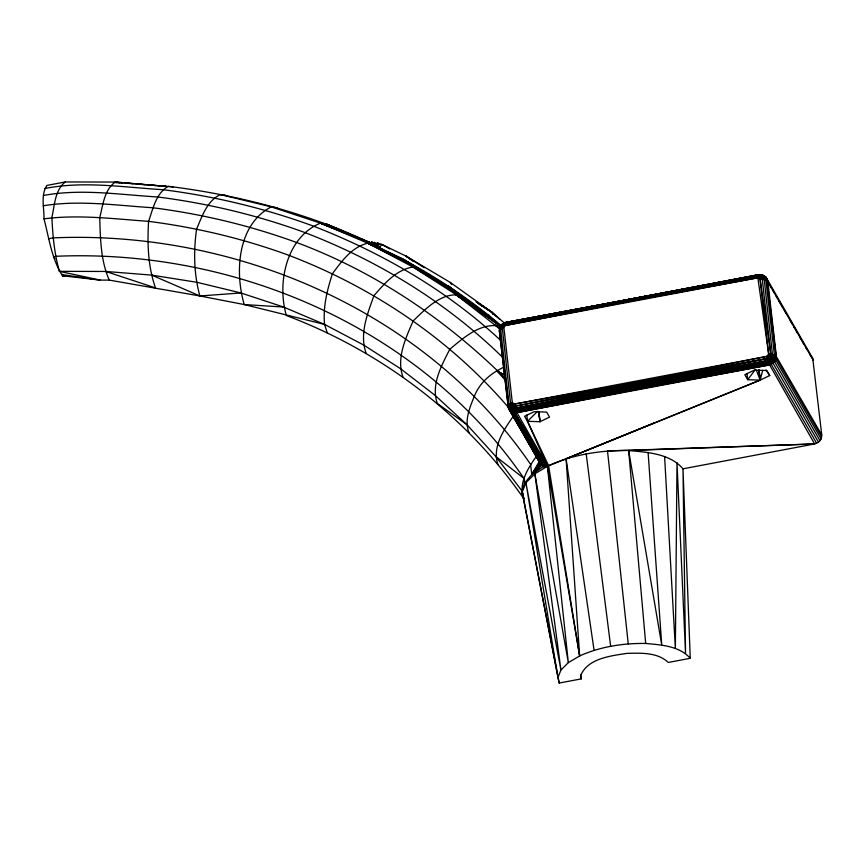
<?xml version="1.0" encoding="UTF-8"?>
<svg xmlns="http://www.w3.org/2000/svg" width="865" height="865" viewBox="0 0 865 865"><rect width="100%" height="100%" fill="white"/><g stroke="black" fill="none" stroke-linecap="round" stroke-linejoin="round"><path stroke-width="1.3" d="M504.922 323.445L491.763 312.168L450.341 282.455L406.236 256.235L381.768 244.384L371.907 242.254C378.459 251.564 394.905 253.337 403.782 260.689L416.746 267.793L459.639 295.041L489.925 316.752L501.019 326.267M580.761 674.884L581.215 678.895L559.201 683.047L557.957 677.554L560.931 670.029L568.337 662.644L579.647 655.929L548.583 465.619C573.657 454.395 601.305 450.081 628.65 450.503C647.42 452.309 669.802 453.433 682.982 468.819L814.614 443.961L818.495 442.21L773.072 363.235L774.38 354.639L765.86 279.892L763.611 275.448L758.194 274.756L505.711 322.904C501.689 323.023 499.181 327.338 499.397 331.046L508.598 408.529L540.722 464.321L543.252 466.613L547.404 466.322L760.162 380.135L769.72 375.551L766.833 370.534L754.388 370.112L744.83 374.696L747.717 379.703L760.162 380.135L762.735 370.307M559.201 683.047L521.822 490.736L495.894 456.558L466.905 424.661L435.041 395.316L400.538 368.695L363.657 345.027L324.57 324.418L244.233 304.556L199.891 295.971L109.26 280.109L100.286 280.098L64.81 276.054L62.907 276.411C51.684 259.413 49.089 238.253 44.007 218.856C44.223 207.978 40.514 195.068 46.905 185.424L65.308 181.953L115.25 182.061L173.13 186.948M821.123 438.923L821.75 434.987L812.743 358.359L766.336 277.741L763.611 275.448L765.957 277.297L767.071 280.498L776.273 357.991L773.396 361.397L768.704 363.927L515.94 410.042L513.605 409.199L512.242 407.556L510.555 403.166L502.1 326.073L503.819 323.25L505.96 322.386L760.865 274.616L765.957 277.297L767.817 281.266L776.327 356.012C776.77 360.316 773.321 364.208 769.201 364.987L516.967 412.616C512.621 413.589 508.079 410.324 507.906 405.793L509.193 403.987L512.296 402.495L514.578 404.031L768.39 358.359L775.71 359.959L821.123 438.923L818.495 442.21M327.251 332.884L324.57 324.418L283.569 307.032L240.892 292.954L199.891 295.971C193.814 274.173 193.468 251.304 196.593 228.987C202.129 216.423 206.995 200.799 220.402 194.571L271.242 206.876L320.472 223.127L371.896 243.498L326.667 224.111L320.472 223.127C286.315 237.118 276.757 283.104 286.391 315.53C381.335 351.395 465.9 415.005 523.79 498.662L521.952 491.904L524.504 482.984L540.722 464.321L509.474 409.718L500.673 329.241L500.803 326.732L502.5 323.932L505.96 322.386L757.945 275.275C761.568 273.913 765.676 276.076 767.32 279.395L767.071 280.498L813.23 360.229M540.722 464.321L511.074 411.502L513.605 409.199L514.578 404.031L766.812 356.402L776.273 357.991L821.696 436.955M581.215 678.895L580.491 675.9C587.562 658.265 610.647 655.929 627.114 653.345C640.911 653.064 657.595 652.188 668.256 662.46L690.259 658.308C679.349 645.841 661.076 644.912 645.679 643.463C623.124 643.095 600.321 646.663 579.647 655.929L547.404 466.322L514.87 412.756L510.945 408.496L512.296 402.495L503.7 325.824L505.96 322.386L631.331 299.085L619.394 301.366M820.02 440.718L774.597 361.754L775.591 355.256L768.661 354.088L766.812 356.402L513.821 406.42L509.474 409.718L543.252 466.613L531.748 474.366L530.613 464.386C425.656 311.14 236.286 229.971 53.208 237.875L48.591 238.74M510.772 411.297L508.112 406.658L499.397 331.046L505.625 325.435L505.711 322.904L757.945 275.275L762.249 279.287L767.071 280.498L765.287 277.633L761.957 274.94L758.194 274.756L757.859 277.806L768.661 354.088L767.666 360.586L768.185 362.413L814.614 443.961L628.65 450.503L645.679 643.463M469.035 432.727C464.137 420.66 469.652 407.815 474.225 396.559C479.621 382.719 490.725 373.258 503.938 367.16M512.296 402.495L512.329 410.161L515.94 410.042L768.185 362.413L771.775 361.17L774.045 359.397L772.737 357.018L764.195 279.482L762.908 275.773L757.837 276.313L502.781 324.494L500.532 326.192L499.483 329.014M816.647 443.323L771.223 364.349L770.931 362.932L772.737 357.018M497.926 464.516C492.012 447.281 503.603 430.1 513.107 416.498M501.138 325.575C464.321 294.478 423.223 268.247 379.594 247.79L376.999 246.968L377.67 243.097L380.005 244.352M536.386 456.385C527.964 468.16 517.875 483.978 523.909 498.846M761.016 275.73L761.957 274.94L763.081 275.578L758.194 274.756L761.016 275.73L762.249 279.287L770.758 354.034L769.904 360.802L768.185 362.413L516.47 411.556L511.41 410.864L509.474 409.718L507.906 405.793L512.859 412.367L543.48 465.597L543.252 466.613L547.404 466.322L568.337 662.644L534.873 473.771L547.404 466.322L527.509 421.287L524.623 416.27L534.202 411.686L546.669 412.108L549.545 417.125L539.976 421.709L527.509 421.287L526.796 415.059M370.242 243.508L371.215 243.033L320.472 223.127L367.82 243.195L372.837 244.092L371.907 242.254L370.242 243.508L371.907 242.254L373.118 244.33L374.34 242.384L375.529 246.049L377.67 243.097L379.886 244.417M501.354 326.192L501.614 324.926L499.894 327.738L499.397 331.046L499.646 329.933M373.118 244.33L367.82 243.195L382.016 249.542L379.594 247.79L377.67 243.097L376.816 246.849L367.82 243.195C351.828 246.936 341.643 261.338 332.387 273.783C327.154 290.11 322.861 307.14 324.57 324.418M522.309 491.839L525.931 482.713L534.873 473.771L560.931 670.029L525.931 482.713L557.957 677.554L522.309 491.839L523.639 497.678M767.32 279.395L765.287 277.633L761.784 277.038L505.625 325.435L504.457 324.202L502.1 326.073L500.673 329.241L499.894 327.738L501.451 325.143L502.1 326.073L503.7 325.824L757.837 276.313M369.896 243.844L370.144 243.162M531.748 474.366L539.436 461.153L538.106 458.828L539.868 462.948L531.748 474.366L541.933 465.165L545.61 466.192L514.87 412.756L516.47 411.556L768.704 363.927L771.223 364.349M775.321 359.516L774.37 357.267L775.591 355.256L821.75 434.987M377.67 243.097L375.734 246.19L367.82 243.195L412.929 266.971L459.639 295.041C440.772 292.716 425.688 308.946 413.189 320.883C405.75 338.129 396.148 358.088 402.96 376.989M371.334 243.141L371.907 242.254L372.026 243.562L320.472 223.127L372.837 244.092M502.035 328.419L503.7 325.824M505.603 323.943L757.859 277.806L760.108 274.865M755.134 369.831L747.717 379.703L747.003 373.485M772.402 359.126L770.856 356.683L772.715 354.228L774.37 357.267M500.532 326.192L502.5 323.932L505.96 322.386M759.027 276.14L761.784 277.038L762.908 275.773L764.584 276.335M537.554 411.416L527.509 421.287L548.583 465.619M547.404 466.322L516.967 412.616L514.578 404.031L508.469 407.815L509.474 409.718M65.308 181.953C54.83 190.17 54.646 205.362 51.889 217.364C52.711 235.55 54.387 253.791 59.382 271.351L100.286 280.098L61.848 274.573L64.81 276.054M158.414 185.78L166.448 186.418L115.25 182.061C104.103 189.911 103.032 205.319 99.724 217.472C100.383 238.524 100.61 260.516 109.26 280.109M371.907 242.254L370.815 243.076C307.043 212.909 238.156 194.949 168.275 186.289C155.938 193.338 152.986 208.962 148.575 221.343C147.266 243.703 147.915 266.615 155.516 287.926L105.768 271.459L59.382 271.351M513.605 409.199L515.432 408.215L767.201 358.532L767.666 360.586L774.597 361.754M502.1 326.073L499.894 327.738L499.754 330.138L508.966 407.383M765.957 277.297L764.195 279.482L761.784 277.038M654.373 422.877L566.088 458.807L579.647 655.929M759.156 370.123L760.162 380.135L566.088 458.807L594.071 650.307M760.865 274.616L761.07 275.167L758.54 274.746L503.917 323.132L504.706 323.575M416.562 267.696L412.929 266.971C396.257 269.848 384.438 283.515 373.95 295.7C367.43 313.779 359.191 334.29 366.187 353.396M769.904 360.802L766.812 356.402L767.201 358.532L514.967 406.161L767.666 360.586L515.94 410.042L512.859 412.367L543.123 465.402M516.967 412.616L768.704 363.927M537.23 317.087L539.879 316.579M546.507 315.314L549.156 314.806M559.763 312.784L562.412 312.276M569.04 311.011L571.689 310.503M578.317 309.227L584.935 307.962M591.563 306.697L594.212 306.188M596.872 305.68L607.468 303.647M610.117 303.15L616.745 301.874M648.555 295.787L632.65 298.836L653.702 294.911M651.204 295.289L758.54 274.746M44.742 188.538C83.667 180.72 123.911 187.381 163.128 189.695C214.325 196.236 264.679 208.281 313.162 226.024C381.962 252.731 447.108 290.445 501.224 340.918M43.499 195.458C81.169 188.462 120.008 194.755 157.906 196.993C208.141 203.448 257.565 215.223 305.129 232.653C378.383 260.841 446.772 302.512 502.9 357.623M43.25 205.773C79.45 199.869 116.613 205.459 152.964 207.762C202.064 214.033 250.353 225.592 296.846 242.589C375.615 271.967 446.286 319.801 505.798 378.87M44.007 218.856C78.607 214.325 113.91 218.899 148.575 221.343C196.42 227.473 243.476 238.708 288.791 255.294C373.604 287.645 451.162 339.945 510.047 409.329M546.572 315.401L549.221 314.903M597.023 305.875L599.672 305.377M638.175 298.111L640.824 297.603M688.616 288.586L691.276 288.077M748.355 277.297L751.015 276.8M512.686 404.625L515.432 408.215L767.666 360.586M656.34 294.424L662.914 293.192M669.499 291.97L672.127 291.483M674.765 290.986L681.339 289.764M683.977 289.278L690.551 288.045M697.136 286.823L699.763 286.326M702.391 285.839L708.976 284.617M715.55 283.385L718.188 282.898M724.762 281.676L727.4 281.179M516.47 411.556L769.201 364.987M515.432 408.215L768.185 362.413L773.072 363.235M489.071 317.682L455.531 294.305L412.929 266.971L417.071 268.009L459.639 295.041L448.751 287.212L447.865 285.655L500.089 326.192C480.756 322.256 463.726 337.739 449.865 349.157C441.518 365.484 430.759 384.784 437.312 403.479L466.905 424.661M814.614 443.961L607.511 450.989L628.239 643.852M757.859 277.806L760.14 279.341L762.249 279.287M115.661 182.688L122.3 182.915M283.569 307.032L244.233 304.556C234.599 271.88 237.529 224.392 271.242 206.876L276.995 207.719M126.312 183.229L132.994 183.758M137.016 184.083L145.039 184.721M147.71 184.926L155.743 185.564M105.768 271.459L151.71 275.113L196.852 282.282L240.892 292.954M220.402 194.571L225.711 195.306M115.25 182.061L119.619 182.699M412.929 266.971L416.746 267.793M460.721 295.787L455.531 294.305L500.435 329.327M375.529 246.049L367.82 243.195L403.966 259.597L416.357 267.577L367.82 243.195L375.237 245.919M431.613 277.049L448.751 287.212L403.966 259.597L367.82 243.195L375.399 246.038M512.329 410.161L509.993 409.253L509.193 403.987L511.172 405.717M320.472 223.127L371.626 243.325M367.82 243.195L376.999 246.968M390.029 253.64L416.357 267.577L401.576 259.554M151.71 275.113L199.891 295.971M326.667 224.111L368.933 242.633M347.081 233.431L350.682 235.075M496.878 370.955L505.009 375.194L496.878 370.955L505.917 380.903M404.798 261.284L406.972 262.419L403.966 259.597L404.863 261.154M402.766 260.149L416.357 267.577M389.758 248.947L381.768 244.384L379.594 247.79L385.747 251.466M417.071 268.009L448.329 287.753M412.746 260.992L406.236 256.235L424.153 267.696M479.794 304.469L483.059 306.567M485.233 307.962L491.763 312.168L499.624 319.272M478.367 303.518L491.763 312.168L495.245 315.725M476.193 301.863L491.763 312.168L493.483 314.244M476.356 301.831L491.763 312.168L492.985 314.265M406.236 256.235L412.8 260.711M491.071 319.217L455.531 294.305L500.089 326.192M495.894 456.558L523.985 478.432L524.504 482.984M459.639 295.041L447.865 285.655L489.925 316.752L489.028 315.195M810.3 355.407L812.743 358.359M495.342 325.024L499.321 328.689M770.856 356.683L768.661 354.088L759.881 277.46M506.306 322.364L506.749 322.926M523.985 478.432C421.136 328.03 235.334 248.45 55.76 256.289L53.662 256.689L54.917 258.873M765.957 369.971L769.72 375.551M503.819 323.25L504.457 324.202M768.866 356.261L771.775 361.17M508.598 408.529L536.754 456.579L535.435 454.19M770.218 285.731L771.558 288.045M772.888 290.37L774.229 292.694M776.229 296.176L777.57 298.501M778.9 300.825L782.912 307.789M784.241 310.113L786.253 313.595M790.253 320.569L792.264 324.051M793.594 326.375L794.935 328.7M796.265 331.014L797.606 333.339M799.606 336.82L800.947 339.145M802.277 341.47L803.617 343.794M805.618 347.276L806.959 349.601M450.341 282.455L451.552 284.542M511.074 411.502L541.933 465.165M512.102 413.621L516.773 421.731M518.103 424.055L522.774 432.165M524.104 434.489L534.105 451.876M509.907 406.647L510.945 408.496M514.87 412.756L543.48 465.597M502.781 324.494L502.5 323.932L502.879 324.71M756.345 370.101L760.162 380.135L759.027 370.188M374.34 242.384L375.356 245.919M62.475 274.205L62.907 276.411M628.65 450.503L661.736 645.009L648.101 452.406M760.14 279.341L770.758 354.034M758.821 370.188L760.162 380.135M538.636 411.762L539.976 421.709L538.96 411.697M586.189 453.833L610.647 646.198M538.83 411.74L539.976 421.709M664.601 456.536L675.36 648.426L676.992 462.634L685.545 653.464L682.982 468.819L690.259 658.308M517.346 320.893L514.697 321.402L517.367 320.915"/></g></svg>
